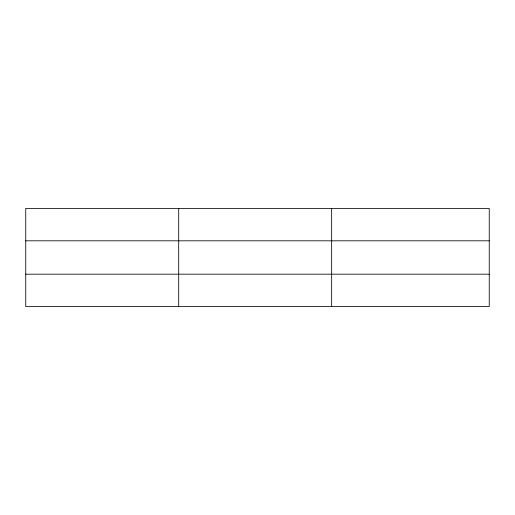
<?xml version="1.0" encoding="UTF-8"?>
<svg xmlns="http://www.w3.org/2000/svg" width="515" height="515" viewBox="0 0 515 515"><rect width="100%" height="100%" fill="white"/><g stroke="black" fill="none" stroke-linecap="round" stroke-linejoin="round"><path stroke-width="0.77" d="M178.705 306.573L178.705 208.427M331.66 306.573L331.66 208.427M489.25 274.186L489.25 306.573L25.75 306.573L25.75 208.427L489.25 208.427L489.25 274.186L25.75 274.186M25.75 240.814L489.25 240.814"/></g></svg>
